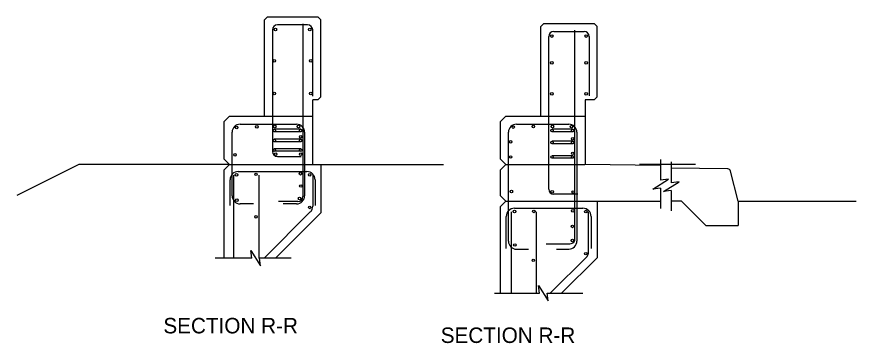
# Model space of a CAD drawing. Extents: x -826.4 to -740.6, y 426.8 to 448.
# Drawn here: x -772.93 to -755.57, y 426.86 to 433.6 of the extents above; entities that cross this region are included whole.
import ezdxf

# ---------------------------------------------------------------- set-up
doc = ezdxf.new("R2010")
doc.units = 0
for name, color, linetype in [('rd_PROFILE-FINISH', 7, 'Continuous'), ('rd_PROFILE-OG', 7, 'Continuous'), ('str_Concrete-A', 7, 'Continuous'), ('str_Concrete-B', 7, 'Continuous'), ('str_Concrete-C', 7, 'Continuous'), ('str_Grades-A', 7, 'Continuous'), ('str_Prestressed-Components-A', 7, 'Continuous'), ('str_Reinforcement-B', 7, 'Continuous'), ('str_Text-A', 7, 'Continuous')]:
    doc.layers.add(name, color=color, linetype=linetype)

msp = doc.modelspace()

# ---------------------------------------------------------------- linework, layer by layer
at = {"layer": 'rd_PROFILE-FINISH'}
msp.add_line((-766.642, 430.551), (-764.106, 430.551), dxfattribs=at)
at = {"layer": 'rd_PROFILE-OG'}
for p, q in [((-771.642, 430.551), (-772.926, 429.909)), ((-768.531, 430.551), (-771.642, 430.551))]:
    msp.add_line(p, q, dxfattribs=at)
at = {"layer": 'str_Concrete-A'}
for p, q in [((-767.746, 433.604), (-767.808, 433.542)), ((-767.808, 431.551), (-767.808, 433.542)), ((-767.746, 433.604), (-766.704, 433.604)), ((-766.642, 433.542), (-766.704, 433.604)), ((-766.642, 431.947), (-766.642, 433.542)), ((-762.032, 433.468), (-762.095, 433.405)), ((-762.095, 431.551), (-762.095, 433.405)), ((-762.032, 433.468), (-760.99, 433.468)), ((-760.928, 433.405), (-760.99, 433.468)), ((-760.928, 431.947), (-760.928, 433.405)), ((-766.704, 431.885), (-766.642, 431.947)), ((-760.99, 431.885), (-760.928, 431.947)), ((-766.704, 431.885), (-766.808, 431.885)), ((-766.808, 430.551), (-766.808, 431.885)), ((-761.178, 431.885), (-761.178, 430.551)), ((-760.99, 431.885), (-761.178, 431.885)), ((-768.531, 431.551), (-768.642, 431.44)), ((-768.642, 430.662), (-768.642, 431.44)), ((-768.531, 431.551), (-767.808, 431.551)), ((-767.808, 431.551), (-766.808, 431.551)), ((-762.817, 431.551), (-762.928, 431.44)), ((-762.928, 430.662), (-762.928, 431.44)), ((-762.817, 431.551), (-762.095, 431.551)), ((-762.095, 431.551), (-761.178, 431.551)), ((-768.531, 430.551), (-768.642, 430.662)), ((-768.531, 430.551), (-768.642, 430.44)), ((-768.531, 430.551), (-766.642, 430.551)), ((-766.642, 430.551), (-766.642, 429.551)), ((-762.817, 430.551), (-762.928, 430.662)), ((-768.642, 428.615), (-768.642, 430.44)), ((-767.578, 428.615), (-766.642, 429.551)), ((-768.066, 428.615), (-768.826, 428.615)), ((-767.254, 428.615), (-767.906, 428.615))]:
    msp.add_line(p, q, dxfattribs=at)
msp.add_lwpolyline([(-768.066, 428.615), (-768.086, 428.775), (-767.886, 428.455), (-767.906, 428.615)], dxfattribs=at)
at = {"layer": 'str_Concrete-B'}
for p, q in [((-762.817, 429.792), (-762.928, 429.681)), ((-760.928, 429.792), (-760.928, 428.625)), ((-762.928, 427.891), (-762.928, 429.681)), ((-761.662, 427.891), (-760.928, 428.625)), ((-762.139, 428.051), (-761.939, 427.731)), ((-762.119, 427.891), (-762.139, 428.051)), ((-763.05, 427.891), (-762.119, 427.891)), ((-761.939, 427.731), (-761.959, 427.891)), ((-761.959, 427.891), (-761.221, 427.891))]:
    msp.add_line(p, q, dxfattribs=at)
at = {"layer": 'str_Concrete-C'}
for p, q in [((-762.817, 430.551), (-762.928, 430.44)), ((-762.817, 430.551), (-761.181, 430.551)), ((-759.616, 430.528), (-761.181, 430.551)), ((-759.616, 430.656), (-759.616, 430.225)), ((-759.395, 430.607), (-759.395, 430.176)), ((-762.928, 429.903), (-762.928, 430.44)), ((-758.229, 430.462), (-759.395, 430.479)), ((-758.015, 429.792), (-758.17, 430.414)), ((-759.776, 430.045), (-759.456, 430.245)), ((-759.456, 430.245), (-759.616, 430.225)), ((-759.616, 430.065), (-759.776, 430.045)), ((-759.616, 430.065), (-759.616, 429.644)), ((-759.555, 429.996), (-759.235, 430.196)), ((-759.235, 430.196), (-759.395, 430.176)), ((-762.817, 429.792), (-762.928, 429.903)), ((-759.395, 430.016), (-759.555, 429.996)), ((-759.395, 430.016), (-759.395, 429.595)), ((-762.817, 429.792), (-759.616, 429.792)), ((-759.181, 429.792), (-759.395, 429.792)), ((-759.181, 429.792), (-758.681, 429.292)), ((-758.015, 429.792), (-758.015, 429.292)), ((-758.681, 429.292), (-758.015, 429.292))]:
    msp.add_line(p, q, dxfattribs=at)
msp.add_arc((-758.23, 430.399), 0.0625, 13.9885, 89.1406, dxfattribs=at)
at = {"layer": 'str_Grades-A'}
for p, q in [((-758.895, 430.551), (-760.051, 430.551)), ((-758.015, 429.792), (-755.572, 429.792))]:
    msp.add_line(p, q, dxfattribs=at)
at = {"layer": 'str_Prestressed-Components-A'}
for p, q in [((-761.387, 429.031), (-761.387, 433.326)), ((-761.984, 428.913), (-761.49, 428.913))]:
    msp.add_line(p, q, dxfattribs=at)
msp.add_arc((-761.49, 429.018), 0.104, 270, 7.529, dxfattribs=at)
at = {"layer": 'str_Reinforcement-B'}
for p, q in [((-768.309, 431.384), (-767.142, 431.384)), ((-762.594, 431.384), (-761.515, 431.384)), ((-768.476, 429.905), (-768.476, 431.218)), ((-766.976, 431.218), (-766.976, 429.905)), ((-762.761, 428.968), (-762.761, 431.218)), ((-761.348, 431.218), (-761.348, 428.97)), ((-768.034, 429.738), (-768.309, 429.738)), ((-767.142, 429.738), (-767.417, 429.738)), ((-762.594, 428.801), (-762.345, 428.801)), ((-761.771, 428.803), (-761.515, 428.803))]:
    msp.add_line(p, q, dxfattribs=at)
for centre, start, end in [((-768.309, 431.218), 90, 180), ((-767.142, 431.218), 0, 90), ((-762.594, 431.218), 90, 180), ((-761.515, 431.218), 0, 90), ((-768.309, 429.905), 180, 270), ((-767.142, 429.905), 270, 360), ((-762.594, 428.968), 180, 270), ((-761.515, 428.97), 270, 360)]:
    msp.add_arc(centre, 0.167, start, end, dxfattribs=at)
at = {"layer": 'str_Text-A'}
for p, q in [((-767.642, 433.333), (-767.642, 430.822)), ((-766.913, 433.437), (-767.538, 433.437)), ((-767.01, 433.462), (-767.01, 429.888)), ((-766.808, 431.967), (-766.808, 433.333)), ((-761.824, 433.301), (-761.199, 433.301)), ((-761.095, 433.197), (-761.095, 431.968)), ((-767.057, 431.281), (-767.603, 431.281)), ((-761.434, 431.281), (-761.861, 431.281)), ((-767.057, 431.229), (-767.603, 431.229)), ((-767.057, 431.075), (-767.603, 431.075)), ((-761.434, 431.229), (-761.861, 431.229)), ((-767.057, 431.022), (-767.603, 431.022)), ((-761.434, 431.033), (-761.861, 431.033)), ((-761.434, 430.98), (-761.861, 430.98)), ((-767.057, 430.876), (-767.603, 430.876)), ((-767.057, 430.824), (-767.603, 430.824)), ((-761.434, 430.733), (-761.861, 430.733)), ((-767.538, 430.717), (-767.044, 430.717)), ((-761.434, 430.68), (-761.861, 430.68)), ((-768.35, 430.405), (-766.928, 430.405)), ((-768.517, 429.703), (-768.517, 430.238)), ((-768.441, 428.615), (-768.441, 430.329)), ((-767.918, 428.615), (-767.918, 430.329)), ((-766.809, 430.341), (-766.809, 429.689)), ((-766.761, 430.238), (-766.761, 429.703)), ((-761.325, 429.938), (-761.824, 429.938)), ((-767.114, 429.784), (-767.513, 429.784)), ((-766.858, 429.571), (-767.814, 428.615)), ((-762.698, 427.891), (-762.698, 429.57)), ((-762.64, 429.646), (-761.221, 429.646)), ((-762.184, 427.891), (-762.184, 429.57)), ((-761.115, 429.57), (-761.115, 428.706)), ((-762.806, 428.813), (-762.806, 429.479)), ((-761.054, 429.479), (-761.054, 428.813)), ((-761.138, 428.65), (-761.898, 427.891))]:
    msp.add_line(p, q, dxfattribs=at)
msp.add_lwpolyline([(-761.928, 430.042), (-761.928, 430.042), (-761.928, 433.197)], dxfattribs=at)
for centre in [(-767.58, 433.342), (-766.87, 433.342), (-761.866, 433.206), (-761.156, 433.206), (-767.603, 432.693), (-766.848, 432.693), (-761.866, 432.654), (-761.156, 432.654), (-767.603, 432.02), (-766.848, 432.02), (-761.866, 432.011), (-761.156, 432.011), (-768.38, 431.315), (-767.963, 431.329), (-767.603, 431.255), (-767.594, 431.337), (-767.101, 431.337), (-767.057, 431.255), (-762.662, 431.325), (-762.247, 431.337), (-761.861, 431.255), (-761.853, 431.337), (-761.853, 431.337), (-761.457, 431.335), (-761.434, 431.255), (-767.603, 431.049), (-767.057, 431.122), (-767.057, 431.049), (-761.434, 431.082), (-762.717, 431.02), (-761.861, 431.006), (-761.434, 431.006), (-768.416, 430.752), (-767.603, 430.85), (-767.574, 430.765), (-767.057, 430.85), (-767.057, 430.765), (-762.717, 430.707), (-761.861, 430.707), (-761.434, 430.782), (-761.434, 430.707), (-767.062, 430.361), (-768.384, 430.338), (-767.98, 430.349), (-766.871, 430.338), (-767.054, 430.107), (-767.08, 429.85), (-762.701, 429.993), (-761.859, 429.987), (-761.425, 429.982), (-768.377, 429.814), (-766.871, 429.665), (-762.636, 429.579), (-762.238, 429.582), (-761.431, 429.593), (-761.163, 429.578), (-767.98, 429.469), (-761.441, 429.272), (-761.441, 428.981), (-762.629, 428.888), (-761.164, 428.708), (-762.248, 428.571)]:
    msp.add_circle(centre, 0.0265, dxfattribs=at)
for centre, radius, start, end in [((-767.538, 433.333), 0.104, 90, 180), ((-766.913, 433.333), 0.104, 0, 90), ((-761.824, 433.197), 0.104, 90, 180), ((-761.199, 433.197), 0.104, 0, 90), ((-767.538, 430.822), 0.104, 180, 270), ((-768.35, 430.238), 0.167, 90, 180), ((-766.928, 430.238), 0.167, 0, 90), ((-761.824, 430.042), 0.104, 180, 270), ((-767.114, 429.888), 0.104, 270, 360), ((-766.975, 429.689), 0.167, 315, 0), ((-762.64, 429.479), 0.167, 90, 180), ((-761.221, 429.479), 0.167, 0, 90), ((-761.195, 428.706), 0.0794, 315, 0)]:
    msp.add_arc(centre, radius, start, end, dxfattribs=at)

# ---------------------------------------------------------------- texts
for p in [(-769.896, 427.061), (-764.162, 426.863)]:
    msp.add_text('SECTION R-R', height=0.32004, dxfattribs=at).set_placement(p)

doc.saveas('drawing.dxf')
